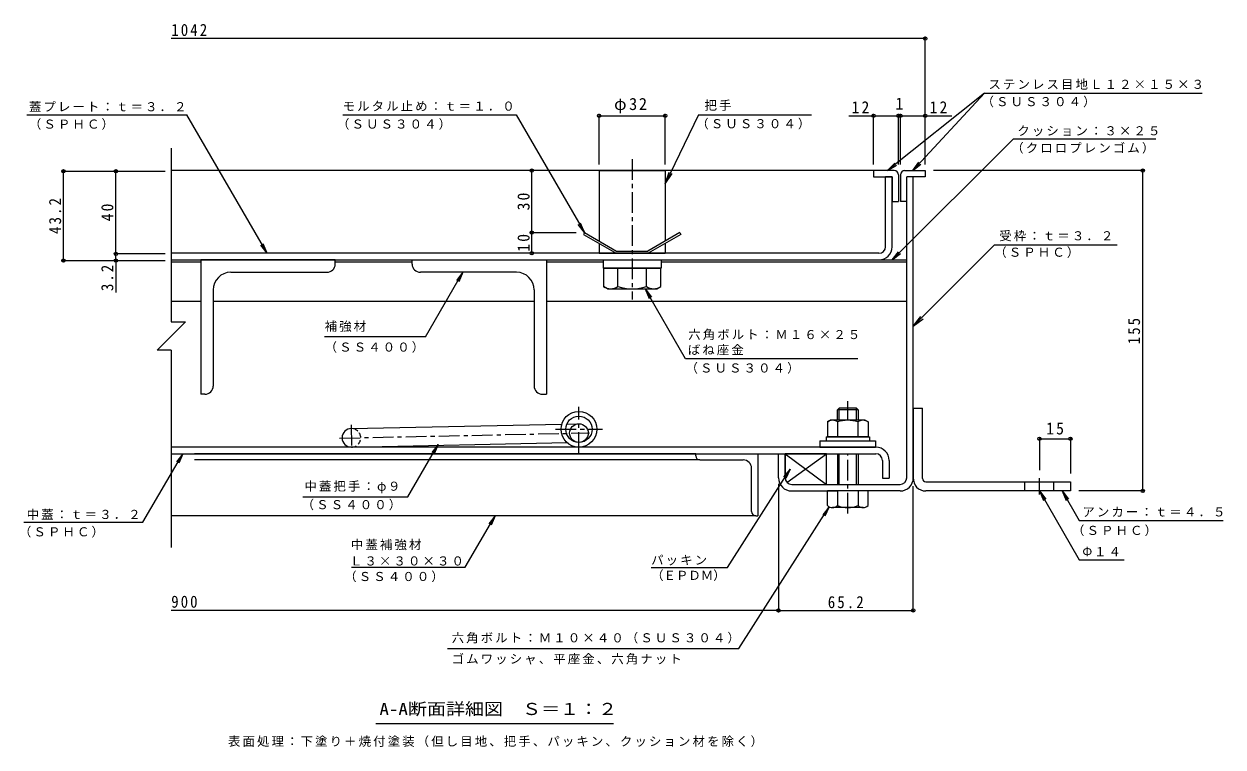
# Model space of a CAD drawing. Units: millimetres at full size; some dimension numbers follow another scale. Extents: x -524 to 523, y -392 to 338.
# Drawn here: x -57 to 523, y -12 to 338 of the extents above; entities that cross this region are included whole.
import ezdxf
from ezdxf.enums import TextEntityAlignment as Align

# ---------------------------------------------------------------- set-up
doc = ezdxf.new("R2010")
doc.units = ezdxf.units.MM
doc.header["$LTSCALE"] = 2
doc.header["$PDMODE"] = 32
doc.header["$PDSIZE"] = 1.6
doc.linetypes.add('CHAIN1', pattern=[8, 5, -1, 1, -1])
doc.linetypes.add('DASHED1', pattern=[1.8, 1.2, -0.6])
for name, color, linetype, lineweight in [('D-1', 2, 'Continuous', 9), ('D-2', 3, 'Continuous', 9), ('D-3', 4, 'Continuous', 9), ('D-5', 7, 'Continuous', 9), ('D-6', 6, 'Continuous', 9), ('D-7', 5, 'Continuous', 5), ('D-9', 134, 'Continuous', 5), ('D-A', 3, 'Continuous', 9), ('D-B', 6, 'Continuous', 9), ('D-C', 5, 'Continuous', 5), ('D-E', 3, 'Continuous', 9), ('D-F', 7, 'Continuous', 9)]:
    doc.layers.add(name, color=color, linetype=linetype, lineweight=lineweight)
doc.styles.add('ＭＳ ゴシック', font='')
doc.styles.get('ＭＳ ゴシック').set_extended_font_data('MS Gothic')

msp = doc.modelspace()

# ---------------------------------------------------------------- linework, layer by layer
at = {"layer": 'D-1'}
for p, q in [((369.666, 118.448), (369.666, 264.048)), ((372.866, 118.448), (372.866, 264.048)), ((310.866, 118.448), (310.866, 130.048)), ((314.066, 115.248), (366.466, 115.248)), ((314.066, 112.048), (336.166, 112.048)), ((366.466, 112.048), (346.166, 112.048))]:
    msp.add_line(p, q, dxfattribs=at)
msp.add_lwpolyline([(307.666, 118.448), (307.666, 130.048), (310.866, 130.048)], dxfattribs=at)
for centre, radius, start, end in [((314.066, 118.448), 6.4, 180, 270), ((314.066, 118.448), 3.2, 180, 270), ((366.466, 118.448), 3.2, 270, 0), ((366.466, 118.448), 6.4, 270, 0)]:
    msp.add_arc(centre, radius, start, end, dxfattribs=at)
at = {"layer": 'D-2'}
for p, q in [((362.666, 264.048), (359.466, 264.048)), ((359.466, 230.248), (359.466, 264.048)), ((362.666, 230.248), (362.666, 264.048)), ((356.266, 227.048), (14.035, 227.048)), ((14.035, 223.848), (356.266, 223.848))]:
    msp.add_line(p, q, dxfattribs=at)
at = {"layer": 'D-2', "linetype": 'CHAIN1'}
for p, q in [((211.166, 130.549), (211.166, 152.745)), ((199.818, 141.898), (222.514, 141.898))]:
    msp.add_line(p, q, dxfattribs=at)
at = {"layer": 'D-2'}
for radius in [8.65, 6.35]:
    msp.add_circle((211.166, 141.898), radius, dxfattribs=at)
for radius in [3.2, 6.4]:
    msp.add_arc((356.266, 230.248), radius, 270, 0, dxfattribs=at)
at = {"layer": 'D-3'}
for p, q in [((353.666, 267.048), (14.035, 267.048)), ((368.666, 267.048), (378.666, 267.048)), ((365.666, 265.048), (365.666, 252.048)), ((366.666, 265.048), (366.666, 252.048)), ((369.666, 252.048), (369.666, 264.048)), ((362.666, 252.048), (365.666, 252.048)), ((369.666, 252.048), (366.666, 252.048)), ((213.827, 237.048), (213.327, 236.182)), ((213.327, 236.182), (229.148, 227.048)), ((213.827, 237.048), (229.416, 228.048)), ((260.004, 237.048), (244.416, 228.048)), ((260.504, 236.182), (244.684, 227.048)), ((260.004, 237.048), (260.504, 236.182)), ((229.148, 227.048), (244.684, 227.048)), ((229.416, 228.048), (244.416, 228.048))]:
    msp.add_line(p, q, dxfattribs=at)
for points in [[(363.666, 267.048), (353.666, 267.048), (353.666, 264.048), (362.666, 264.048), (362.666, 252.048)], [(378.666, 267.048), (378.666, 264.048), (369.666, 264.048)]]:
    msp.add_lwpolyline(points, dxfattribs=at)
for centre, start, end in [((363.666, 265.048), 0, 90), ((368.666, 265.048), 90, 180)]:
    msp.add_arc(centre, 2, start, end, dxfattribs=at)
at = {"layer": 'D-5'}
for p, q in [((407.376, 304.528), (360.448, 267.048)), ((407.376, 304.528), (372.672, 267.048)), ((407.376, 304.528), (512.544, 304.528)), ((-55.864, 293.997), (21.573, 293.997)), ((60.432, 227.048), (21.573, 293.997)), ((96.986, 293.997), (180.773, 293.997)), ((268.999, 293.997), (252.916, 260.58)), ((268.999, 293.997), (323.65, 293.997)), ((421.278, 282.402), (362.724, 223.848)), ((421.278, 282.402), (490.185, 282.402)), ((360.449, 267.048), (363.915, 270.652)), ((360.449, 267.048), (364.73, 269.632)), ((372.672, 267.048), (375.561, 271.128)), ((372.672, 267.048), (376.519, 270.242)), ((252.916, 260.58), (254.79, 266.28)), ((252.916, 260.58), (256.201, 265.6)), ((213.827, 237.048), (211.903, 241.663)), ((60.432, 227.048), (57.379, 231.007)), ((60.432, 227.048), (58.508, 231.663)), ((362.724, 223.848), (365.767, 227.814)), ((362.724, 223.848), (366.69, 226.891)), ((412.145, 231.124), (372.866, 191.71)), ((412.145, 231.124), (471.413, 231.124)), ((155.008, 217.848), (151.955, 213.888)), ((243.148, 209.848), (245.062, 205.228)), ((372.866, 191.71), (376.51, 196.476)), ((372.866, 191.71), (377.62, 195.371)), ((136.932, 186.705), (88.221, 186.705)), ((346.112, 175.958), (262.715, 175.958)), ((143.169, 134.578), (140.116, 130.618)), ((143.169, 134.578), (141.244, 129.963)), ((0.367, 96.883), (19.616, 130.048)), ((19.616, 130.048), (16.563, 126.088)), ((19.616, 130.048), (17.692, 125.433)), ((283.018, 75.023), (313.363, 122.644)), ((313.363, 122.644), (310.149, 118.814)), ((313.363, 122.644), (311.25, 118.113)), ((433.866, 112.048), (435.78, 107.428)), ((433.866, 112.048), (436.91, 108.081)), ((433.866, 112.048), (453.148, 78.65)), ((444.926, 112.048), (453.148, 97.806)), ((444.926, 112.048), (446.839, 107.428)), ((444.926, 112.048), (447.97, 108.081)), ((288.574, 35.822), (332.257, 104.373)), ((332.257, 104.373), (329.042, 100.543)), ((332.257, 104.373), (330.143, 99.841)), ((156.226, 75.258), (170.614, 100.048)), ((170.614, 100.048), (167.561, 96.088)), ((170.614, 100.048), (168.69, 95.433)), ((-57.178, 96.883), (0.367, 96.883)), ((453.148, 97.806), (522.636, 97.806)), ((453.148, 78.65), (474.759, 78.65)), ((101.174, 75.258), (156.226, 75.258)), ((246.105, 75.023), (283.018, 75.023)), ((147.6, 35.822), (288.574, 35.822)), ((227.968, -0.621), (112.969, -0.621))]:
    msp.add_line(p, q, dxfattribs=at)
for points in [[(180.773, 293.997), (213.827, 237.048), (210.774, 241.007)], [(136.932, 186.705), (155.008, 217.848), (153.084, 213.233)], [(262.715, 175.958), (243.148, 209.848), (246.192, 205.881)], [(77.69, 109.195), (128.436, 109.195), (143.169, 134.578)]]:
    msp.add_lwpolyline(points, dxfattribs=at)
at = {"layer": 'D-6'}
for p, q in [((14.035, 223.848), (369.666, 223.848)), ((14.035, 222.848), (28.332, 222.848)), ((93.333, 222.848), (130.499, 222.848)), ((195.499, 222.848), (222.916, 222.848)), ((250.916, 222.848), (369.666, 222.848)), ((14.035, 203.848), (28.332, 203.848)), ((34.332, 203.848), (189.499, 203.848)), ((195.499, 203.848), (369.666, 203.848)), ((101.072, 142.246), (202.878, 144.375)), ((205.341, 144.427), (211.072, 144.547)), ((101.26, 133.249), (205.426, 135.427)), ((211.166, 135.547), (211.26, 135.549)), ((310.866, 130.048), (310.866, 118.448)), ((311.77, 116.219), (330.866, 130.048))]:
    msp.add_line(p, q, dxfattribs=at)
at = {"layer": 'D-6', "linetype": 'CHAIN1'}
for p, q in [((95.462, 137.629), (216.222, 140.154)), ((101.034, 144.048), (101.285, 132.073))]:
    msp.add_line(p, q, dxfattribs=at)
at = {"layer": 'D-6'}
msp.add_lwpolyline([(314.066, 115.248), (330.866, 115.248), (330.866, 130.048), (310.866, 130.048), (330.866, 115.248)], dxfattribs=at)
msp.add_circle((211.166, 140.048), 4.5, dxfattribs=at)
msp.add_arc((101.166, 137.748), 4.5, 90, 270, dxfattribs=at)
at = {"layer": 'D-6', "linetype": 'DASHED1'}
msp.add_arc((101.166, 137.748), 4.5, 270, 90, dxfattribs=at)
at = {"layer": 'D-7'}
for p, q in [((336.978, 152.048), (336.166, 151.236)), ((346.166, 151.236), (336.166, 151.236)), ((336.166, 146.248), (336.166, 151.236)), ((345.354, 152.048), (336.978, 152.048)), ((336.978, 146.248), (336.978, 152.048)), ((345.354, 152.048), (346.166, 151.236)), ((345.354, 146.248), (345.354, 152.048)), ((346.166, 151.236), (346.166, 146.548)), ((346.166, 151.236), (346.166, 146.248)), ((336.166, 130.048), (336.166, 115.248)), ((336.978, 115.248), (336.978, 130.048)), ((345.354, 115.248), (345.354, 130.048)), ((346.166, 130.048), (346.166, 115.248)), ((350.966, 112.048), (331.366, 112.048)), ((331.366, 104.942), (331.366, 112.048)), ((336.166, 112.048), (336.166, 104.942)), ((346.166, 112.048), (346.166, 104.942)), ((350.966, 104.942), (350.966, 112.048)), ((348.566, 104.047), (333.766, 104.047))]:
    msp.add_line(p, q, dxfattribs=at)
at = {"layer": 'D-7', "linetype": 'CHAIN1'}
for p, q in [((341.166, 146.248), (341.166, 155.58)), ((341.166, 101.17), (341.166, 130.048))]:
    msp.add_line(p, q, dxfattribs=at)
at = {"layer": 'D-7', "color": 2, "lineweight": 9}
for p, q in [((331.351, 145.488), (332.666, 146.248)), ((331.351, 145.488), (331.351, 138.248)), ((349.666, 146.248), (332.666, 146.248)), ((336.258, 145.488), (336.258, 138.248)), ((346.073, 145.488), (346.073, 138.248))]:
    msp.add_line(p, q, dxfattribs=at)
at = {"layer": 'D-7', "color": 134}
for p, q in [((327.666, 136.248), (327.666, 133.248)), ((327.666, 136.248), (354.666, 136.248)), ((354.666, 136.248), (354.666, 133.248)), ((327.666, 133.248), (354.666, 133.248))]:
    msp.add_line(p, q, dxfattribs=at)
at = {"layer": 'D-7', "color": 6, "lineweight": 9}
for p, q in [((330.666, 138.248), (330.666, 136.248)), ((330.666, 136.248), (351.666, 136.248))]:
    msp.add_line(p, q, dxfattribs=at)
at = {"layer": 'D-7', "color": 2, "lineweight": 9}
msp.add_lwpolyline([(349.666, 146.248), (350.981, 145.488), (350.981, 138.248), (331.351, 138.248)], dxfattribs=at)
at = {"layer": 'D-7', "color": 6, "lineweight": 9}
msp.add_lwpolyline([(330.666, 138.248), (351.666, 138.248), (351.666, 136.248)], dxfattribs=at)
at = {"layer": 'D-7', "color": 2, "lineweight": 9}
for centre, radius, start, end in [((334.248, 140.471), 5.793, 94.38438, 120), ((333.652, 141.408), 4.842, 57.42749, 88.18784), ((341.166, 130.007), 16.241, 72.41188, 107.5881), ((348.68, 141.408), 4.842, 91.81215, 122.57249), ((348.084, 140.471), 5.793, 59.99998, 85.6156)]:
    msp.add_arc(centre, radius, start, end, dxfattribs=at)
at = {"layer": 'D-7'}
for centre, radius, start, end in [((333.766, 107.713), 3.666, 229.1022, 310.89809), ((341.166, 118.463), 14.416, 249.70546, 290.29454), ((348.566, 107.713), 3.666, 229.10191, 310.8978)]:
    msp.add_arc(centre, radius, start, end, dxfattribs=at)
at = {"layer": 'D-9'}
for p, q in [((28.332, 223.848), (28.332, 158.848)), ((93.333, 223.848), (28.332, 223.848)), ((93.333, 221.838), (93.333, 223.848)), ((130.499, 223.848), (195.499, 223.848)), ((130.499, 221.838), (130.499, 223.848)), ((195.499, 223.848), (195.499, 158.848)), ((42.832, 217.848), (89.342, 217.848)), ((180.999, 217.848), (134.49, 217.848)), ((34.332, 209.348), (34.332, 162.838)), ((189.499, 209.348), (189.499, 162.838)), ((30.342, 158.848), (28.332, 158.848)), ((193.49, 158.848), (195.499, 158.848))]:
    msp.add_line(p, q, dxfattribs=at)
for centre, radius, start, end in [((89.333, 221.848), 4, 270.13706, 359.86294), ((134.499, 221.848), 4, 180.13706, 269.86294), ((42.832, 209.348), 8.5, 90, 180), ((180.999, 209.348), 8.5, 0, 90), ((30.332, 162.848), 4, 270.13706, 359.86294), ((193.499, 162.848), 4, 180.13706, 269.86294)]:
    msp.add_arc(centre, radius, start, end, dxfattribs=at)
at = {"layer": 'D-A'}
for p, q in [((354.766, 133.248), (14.035, 133.248)), ((14.035, 130.048), (354.766, 130.048)), ((357.966, 126.848), (357.966, 118.248)), ((361.166, 126.848), (361.166, 118.248)), ((357.966, 118.248), (361.166, 118.248))]:
    msp.add_line(p, q, dxfattribs=at)
for radius in [6.4, 3.2]:
    msp.add_arc((354.766, 126.848), radius, 0, 90, dxfattribs=at)
at = {"layer": 'D-B'}
for p, q in [((267.666, 130.048), (25.34, 130.048)), ((267.666, 130.048), (297.666, 130.048)), ((267.666, 129.048), (267.666, 130.048)), ((297.666, 130.048), (297.666, 100.048)), ((269.666, 127.048), (25.34, 127.048)), ((269.666, 127.048), (290.666, 127.048)), ((294.666, 102.048), (294.666, 123.048)), ((296.666, 100.048), (14.035, 100.048)), ((296.666, 100.048), (297.666, 100.048))]:
    msp.add_line(p, q, dxfattribs=at)
for centre, radius, start, end in [((269.666, 129.048), 2, 180, 270), ((290.666, 123.048), 4, 0, 90), ((296.666, 102.048), 2, 180, 270)]:
    msp.add_arc(centre, radius, start, end, dxfattribs=at)
at = {"layer": 'D-C', "color": 2, "linetype": 'CHAIN1', "lineweight": 9}
msp.add_line((236.916, 272.583), (236.916, 204.721), dxfattribs=at)
at = {"layer": 'D-C', "color": 2, "lineweight": 9}
for p, q in [((220.916, 267.048), (220.916, 232.955)), ((220.916, 267.048), (252.916, 267.048)), ((252.916, 267.048), (252.916, 232.955)), ((220.916, 231.8), (220.916, 227.048)), ((220.916, 227.048), (252.916, 227.048)), ((252.916, 231.8), (252.916, 227.048))]:
    msp.add_line(p, q, dxfattribs=at)
at = {"layer": 'D-C', "color": 134}
for p, q in [((222.916, 223.848), (222.916, 219.848)), ((222.916, 223.848), (250.916, 223.848)), ((250.916, 223.848), (250.916, 219.848)), ((222.916, 219.848), (250.916, 219.848))]:
    msp.add_line(p, q, dxfattribs=at)
at = {"layer": 'D-C'}
for p, q in [((223.059, 219.848), (223.059, 210.919)), ((250.772, 219.848), (223.059, 219.848)), ((229.988, 210.919), (229.988, 219.848)), ((243.844, 210.919), (243.844, 219.848)), ((250.772, 210.919), (250.772, 219.848)), ((224.916, 209.848), (223.059, 210.919))]:
    msp.add_line(p, q, dxfattribs=at)
msp.add_lwpolyline([(224.916, 209.848), (248.916, 209.848), (250.772, 210.919)], dxfattribs=at)
for centre, radius, start, end in [((227.149, 218.002), 8.179, 240, 265.61574), ((226.307, 216.681), 6.837, 271.81354, 302.57069), ((236.916, 232.776), 22.928, 252.41203, 287.58795), ((247.525, 216.681), 6.837, 237.42929, 268.18645), ((246.683, 218.002), 8.179, 274.38425, 299.99998)]:
    msp.add_arc(centre, radius, start, end, dxfattribs=at)
at = {"layer": 'D-E'}
for p, q in [((372.866, 152.049), (372.866, 118.448)), ((372.866, 152.049), (377.366, 152.049)), ((377.366, 118.048), (377.366, 152.049)), ((378.866, 116.548), (448.866, 116.548)), ((426.866, 112.048), (426.866, 116.548)), ((440.866, 112.048), (440.866, 116.548)), ((448.866, 116.548), (448.866, 112.048)), ((448.866, 112.048), (378.866, 112.048))]:
    msp.add_line(p, q, dxfattribs=at)
at = {"layer": 'D-E', "linetype": 'CHAIN1'}
msp.add_line((433.866, 110.301), (433.866, 118.19), dxfattribs=at)
at = {"layer": 'D-E'}
for radius, start in [(6, 176.17647), (1.5, 180.00027)]:
    msp.add_arc((378.866, 118.048), radius, start, 270, dxfattribs=at)
at = {"layer": 'D-F'}
for p, q in [((378.666, 330.911), (14.035, 330.911)), ((378.666, 270.048), (378.666, 331.911)), ((220.916, 270.047), (220.916, 294.572)), ((220.916, 293.572), (252.916, 293.572)), ((252.916, 270.047), (252.916, 294.572)), ((341.753, 293.573), (365.666, 293.573)), ((353.666, 270.048), (353.666, 294.573)), ((365.666, 270.048), (365.666, 294.573)), ((365.666, 293.573), (366.666, 293.573)), ((366.666, 270.048), (366.666, 294.573)), ((366.666, 293.573), (391.536, 293.573)), ((14.035, 277.9), (14.035, 193.93)), ((-38.742, 266.748), (11.035, 266.748)), ((-38.142, 223.549), (-38.142, 266.748)), ((188.385, 237.048), (188.385, 267.048)), ((484.392, 267.048), (382.666, 267.048)), ((483.792, 112.048), (483.792, 267.048)), ((187.785, 237.048), (209.827, 237.048)), ((188.385, 227.048), (188.385, 237.048)), ((11.035, 226.749), (-13.695, 226.749)), ((-38.742, 223.549), (11.035, 223.549)), ((-12.695, 223.549), (-12.695, 208.038)), ((14.035, 180.167), (7.154, 180.167)), ((14.035, 180.167), (14.035, 84.74)), ((433.866, 137.898), (433.866, 122.19)), ((433.866, 137.298), (448.866, 137.298)), ((448.866, 137.898), (448.866, 120.548)), ((307.665, 115.447), (307.665, 53.268)), ((372.866, 53.668), (372.866, 114.448)), ((484.392, 112.048), (452.866, 112.048)), ((307.665, 54.268), (14.035, 54.268)), ((307.665, 54.268), (372.866, 54.268))]:
    msp.add_line(p, q, dxfattribs=at)
for points in [[(-12.695, 223.549), (-12.695, 226.749), (-12.695, 266.748)], [(14.035, 193.93), (20.917, 193.93), (7.154, 180.167)]]:
    msp.add_lwpolyline(points, dxfattribs=at)
for p in [(378.666, 330.911), (220.916, 293.572), (252.916, 293.572), (353.666, 293.573), (365.666, 293.573), (366.666, 293.573), (378.666, 293.573), (-38.142, 266.748), (-12.695, 266.748), (188.385, 267.048), (483.792, 267.048), (188.385, 237.048), (-12.695, 226.749), (188.385, 227.048), (-38.142, 223.549), (-12.695, 223.549), (433.866, 137.298), (448.866, 137.298), (483.792, 112.048), (307.665, 54.268), (372.866, 54.268)]:
    msp.add_point(p, dxfattribs=at)

# ---------------------------------------------------------------- texts
at = {"layer": 'D-5', "style": 'ＭＳ ゴシック'}
msp.add_text('（ＥＰＤＭ）', height=4.399, dxfattribs=at).set_placement((246.105, 67.711), align=Align.BOTTOM_LEFT)
at = {"layer": 'D-5', "color": 2, "style": 'ＭＳ ゴシック', "width": 1.15}
msp.add_text('A-A断面詳細図\u3000Ｓ＝１：２', height=5.865, dxfattribs=at).set_placement((114.719, 1.879), align=Align.BOTTOM_LEFT)
at = {"layer": 'D-5', "char_height": 4.399, "attachment_point": 7, "style": 'ＭＳ ゴシック'}
for s, insert in [('\\T1.17;ステンレス目地Ｌ１２×１５×３', (409.214, 306.161)), ('\\T1.17;（ＳＵＳ３０４）', (405.847, 297.673)), ('\\T1.17;蓋プレート：ｔ＝３．２', (-54.797, 295.507)), ('\\T1.17;モルタル止め：ｔ＝１．０', (96.906, 295.798)), ('\\T1.17;把手', (271.908, 295.965)), ('\\T1.17;（ＳＰＨＣ）', (-54.797, 286.774)), ('\\T1.17;（ＳＵＳ３０４）', (94.194, 286.816)), ('\\T1.17;（ＳＵＳ３０４）', (267.913, 286.984)), ('\\T1.17;クッション：３×２５', (423.188, 283.667)), ('\\T1.17;（クロロプレンゴム）', (420.224, 275.247)), ('\\T1.17;受枠：ｔ＝３．２', (414.445, 232.836)), ('\\T1.17;（ＳＰＨＣ）', (412.013, 224.807)), ('\\T1.17;補強材', (88.221, 189.001)), ('\\T1.17;六角ボルト：Ｍ１６×２５', (264.02, 185.028)), ('\\T1.17;（ＳＳ４００）', (88.221, 178.896)), ('\\T1.17;ばね座金', (263.811, 177.684)), ('\\T1.17;（ＳＵＳ３０４）', (262.715, 168.785)), ('\\T1.17;中蓋把手：φ９', (78.433, 110.972)), ('\\T1.17;（ＳＳ４００）', (77.105, 102.664)), ('\\T1.17;アンカー：ｔ＝４．５', (454.609, 99.51)), ('\\T1.17;中蓋：ｔ＝３．２', (-55.891, 98.022)), ('\\T1.17;（ＳＰＨＣ）', (-59.626, 89.509)), ('\\T1.17;（ＳＰＨＣ）', (449.613, 90.189)), ('\\T1.17;中蓋補強材', (100.917, 83.358)), ('\\T1.17;パッキン', (246.105, 75.988)), ('\\T1.17;Φ１４', (454.609, 80.354)), ('\\T1.17;Ｌ３×３０×３０', (100.447, 75.92)), ('\\T1.17;（ＳＳ４００）', (97.679, 67.893)), ('\\T1.17;六角ボルト：Ｍ１０×４０（ＳＵＳ３０４）', (149.628, 38.226)), ('\\T1.17;ゴムワッシャ、平座金、六角ナット', (149.628, 28.061)), ('\\T1.17;表面処理：下塗り＋焼付塗装（但し目地、把手、パッキン、クッション材を除く）', (41.469, -11.847))]:
    msp.add_mtext(s, dxfattribs=dict(at, insert=insert))
at = {"layer": 'D-F', "color": 2, "style": 'ＭＳ ゴシック'}
msp.add_text('1', height=5.865, dxfattribs=at).set_placement((364.166, 294.773), align=Align.BOTTOM_LEFT)
at = {"layer": 'D-F', "color": 2, "char_height": 5.865, "attachment_point": 7, "style": 'ＭＳ ゴシック'}
for s, insert in [('\\T1.28;\\W0.9;1042', (14.035, 332.111)), ('\\T1.19;φ32', (228.166, 294.772)), ('\\T1.27;\\W0.95;12', (342.974, 294.773)), ('\\T1.27;\\W0.95;12', (380.721, 294.773)), ('\\T1.27;\\W0.95;15', (437.116, 139.298)), ('\\T1.27;\\W0.9;900', (14.035, 55.468)), ('\\T1.28;\\W0.9;65.2', (331.515, 55.268))]:
    msp.add_mtext(s, dxfattribs=dict(at, insert=insert))
at = {"layer": 'D-F', "color": 2, "char_height": 5.865, "attachment_point": 7, "rotation": 90, "style": 'ＭＳ ゴシック'}
for s, insert in [('\\T1.27;\\W0.95;30', (187.385, 247.798)), ('\\T1.28;\\W0.9;43.2', (-39.142, 236.399)), ('\\T1.27;\\W0.95;40', (-13.895, 242.499)), ('\\T1.27;\\W0.95;10', (187.385, 227.798)), ('\\T1.27;\\W0.9;3.2', (-13.895, 208.761)), ('\\T1.27;\\W0.9;155', (482.592, 183.048))]:
    msp.add_mtext(s, dxfattribs=dict(at, insert=insert))

doc.saveas('drawing.dxf')
